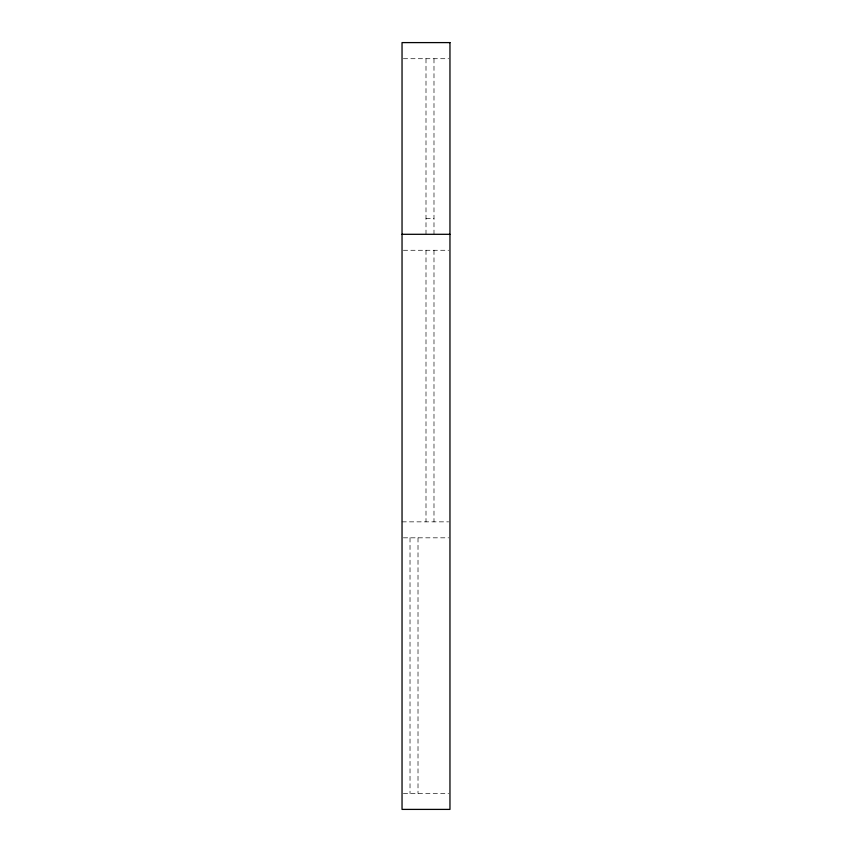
<?xml version="1.0" encoding="UTF-8"?>
<svg xmlns="http://www.w3.org/2000/svg" width="852" height="852" viewBox="0 0 852 852"><rect width="100%" height="100%" fill="white"/><g stroke="black" fill="none" stroke-linecap="round" stroke-linejoin="round"><path stroke-width="0.64" stroke-dasharray="4.26 3.19" d="M403.369 58.713L448.631 58.713M426 218.325L433.987 218.325M403.369 250.275L448.631 250.275M402.037 521.85L448.631 521.85M403.369 537.825L448.631 537.825M403.369 793.425L448.631 793.425M433.987 58.713L433.987 234.3M433.987 250.275L433.987 521.85M426 58.713L426 234.3M426 250.275L426 521.85M418.012 537.825L418.012 793.425M410.025 537.825L410.025 793.425"/><path stroke-width="1.28" d="M402.037 234.3L449.962 234.3M449.962 42.6L402.037 42.6L402.037 809.4L449.962 809.4L449.962 42.6"/></g></svg>
